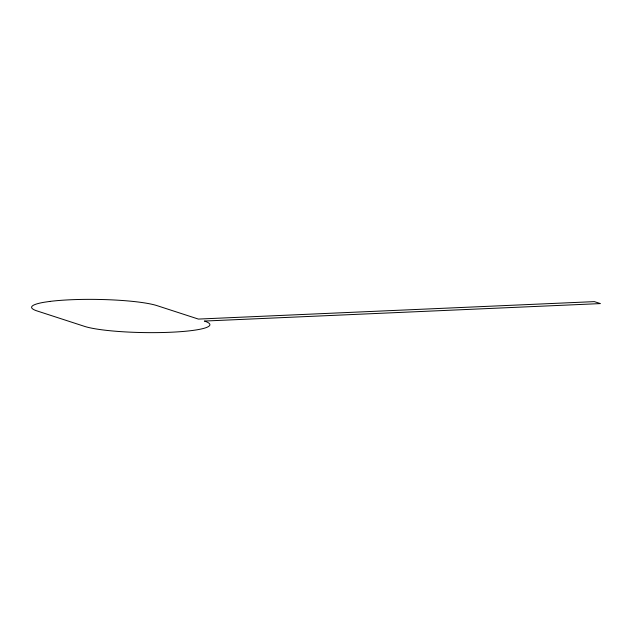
<?xml version="1.0" encoding="UTF-8"?>
<svg xmlns="http://www.w3.org/2000/svg" width="632" height="632" viewBox="0 0 632 632"><rect width="100%" height="100%" fill="white"/><g stroke="black" fill="none" stroke-linecap="round" stroke-linejoin="round"><path stroke-width="0.95" d="M49.833 301.425L44.311 302.23A65.515 8.895 0.9 0 0 37.098 310.952L84.435 326.341A65.475 8.888 0.9 0 0 170.719 332.242A65.475 8.888 0.9 0 0 204.405 321.056L600.4 303.589L594.349 301.622L198.393 319.081L157.091 305.659A65.515 8.895 0.9 0 0 104.312 299.584L95.748 299.394A65.515 8.895 0.9 0 0 49.833 301.425"/></g></svg>
